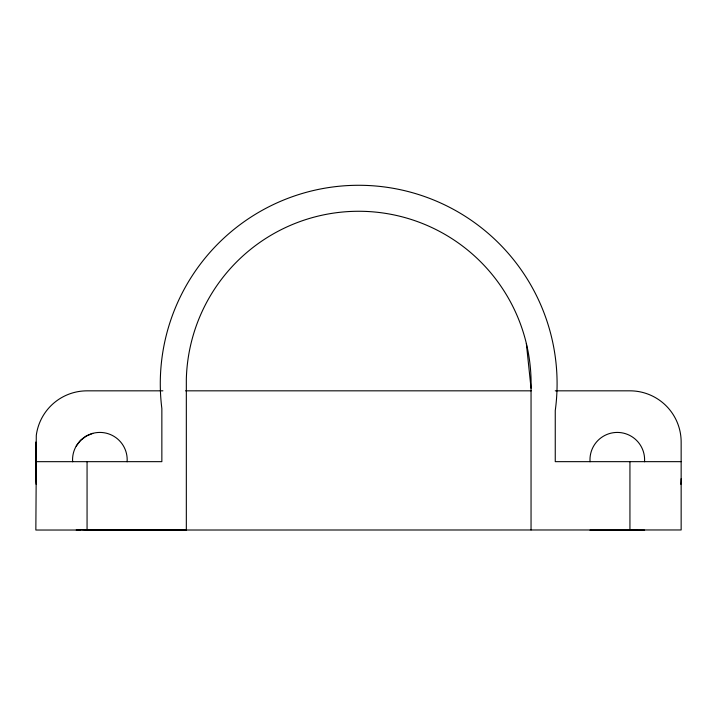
<?xml version="1.0" encoding="UTF-8"?>
<svg xmlns="http://www.w3.org/2000/svg" width="717" height="717" viewBox="0 0 717 717"><rect width="100%" height="100%" fill="white"/><g stroke="black" fill="none" stroke-linecap="round" stroke-linejoin="round"><path stroke-width="1.08" d="M555.254 390.828L629.938 390.828A51.212 51.212 0 0 1 681.15 442.039L681.15 529.962L35.85 530.033L36.289 461.667M87.062 461.667L87.062 530.024L86.21 530.024L186.33 530.06L186.33 379.159A172.421 172.421 0 0 1 363.214 211.327A172.421 172.421 0 0 1 531.046 388.211L531.046 529.962M36.155 484.325A51.212 51.212 0 0 1 35.85 478.741L36.289 435.362A51.212 51.212 0 0 1 87.062 390.837L162.911 390.828M76.208 446.082L80.555 440.426L86.21 436.088L92.798 433.355M35.85 478.741L35.85 442.048M87.062 529.962L87.08 529.935A51.212 51.212 0 0 1 80.376 529.522M76.208 530.024L80.555 530.024M185.586 390.828L531.225 390.828M35.868 461.676L161.854 461.658L161.854 408.556A198.403 198.403 0 0 1 359.719 185.282A198.403 198.403 0 0 1 555.254 410.599L555.254 461.658L681.15 461.658M589.974 530.15L644.601 530.15M526.35 343.443L531.046 388.211M629.938 461.658L629.938 529.962A51.212 51.212 0 0 0 636.624 529.522M72.632 461.775A27.318 27.318 0 0 1 99.869 432.423A27.318 27.318 0 0 1 127.106 461.775M590.055 461.775A27.318 27.318 0 0 1 617.292 432.423A27.318 27.318 0 0 1 644.529 461.775M681.15 478.741A51.212 51.212 0 0 1 680.845 484.325M92.798 530.024L87.062 530.033L92.798 530.024"/></g></svg>
